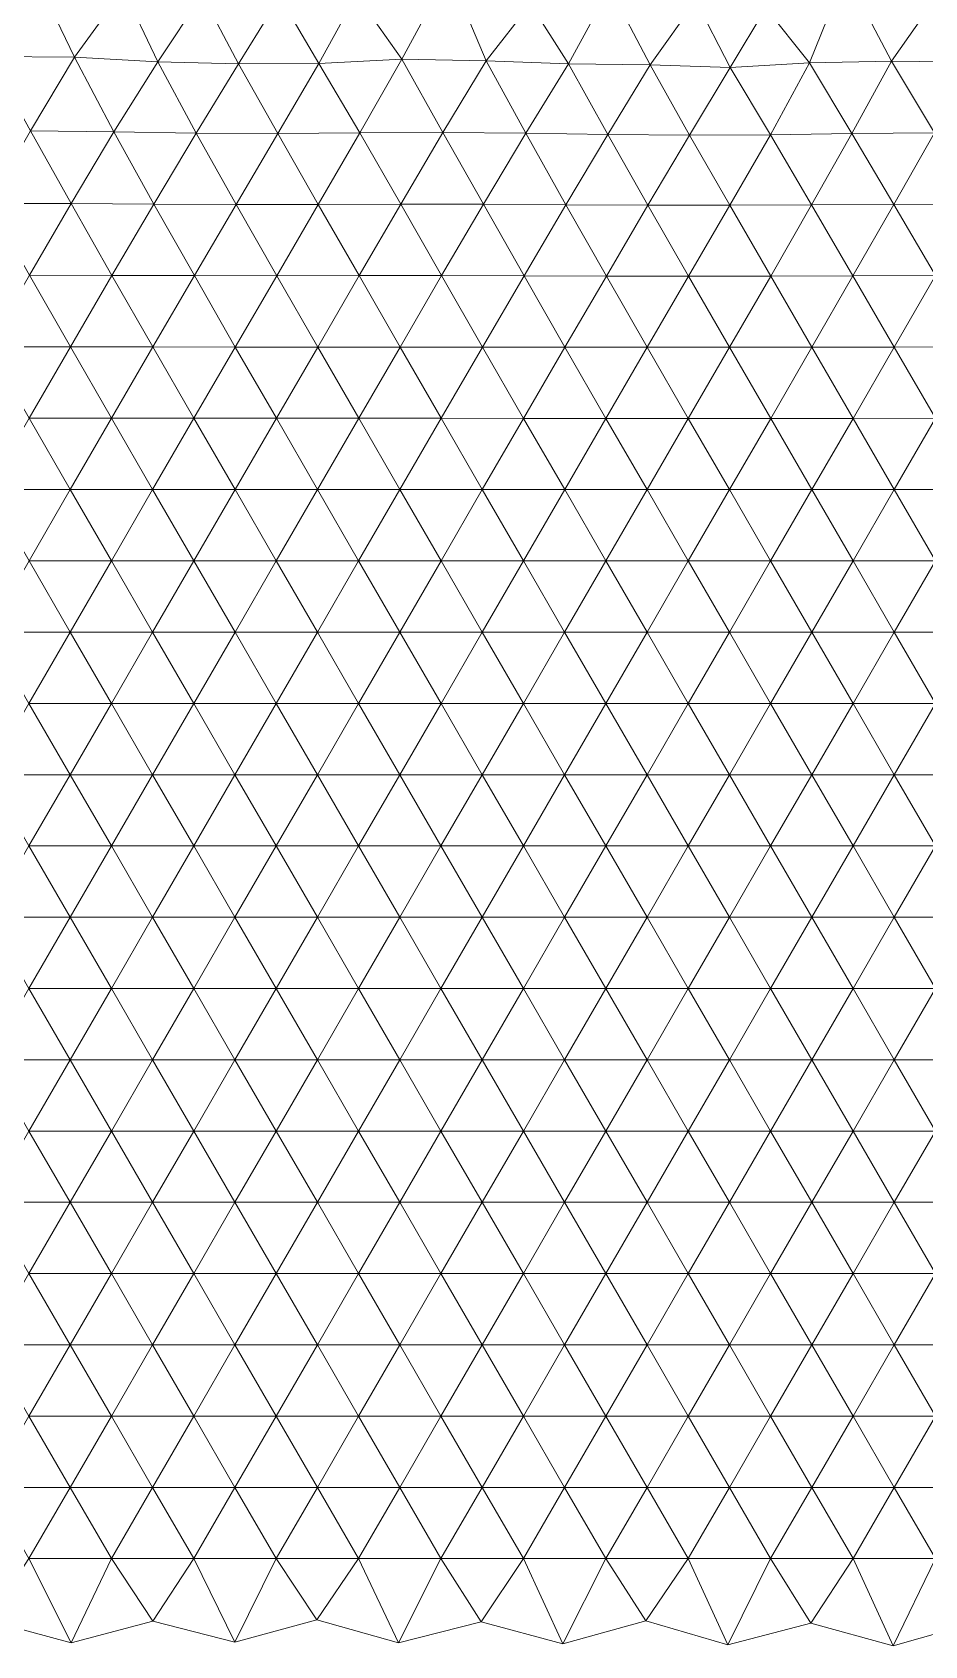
# Model space of a CAD drawing. Extents: x 1.2 to 53.9, y -43.5 to 3.2.
# Drawn here: x 42.433 to 44.602, y -43.471 to -39.549 of the extents above; entities that cross this region are included whole.
import ezdxf

# ---------------------------------------------------------------- set-up
doc = ezdxf.new("R2010")
doc.units = 0
doc.header["$MEASUREMENT"] = 0
doc.layers.add('layer', color=7, linetype='Continuous')

msp = doc.modelspace()

# ---------------------------------------------------------------- linework, layer by layer
at = {"layer": 'layer', "color": 47, "lineweight": 9}
for points in [[(42.2171, -39.4388), (42.3276, -39.6082), (42.4368, -39.4039)], [(42.3276, -39.6082), (42.5357, -39.6099), (42.4368, -39.4039)], [(42.4368, -39.4039), (42.5357, -39.6099), (42.6545, -39.4453)], [(43.2211, -39.4587), (43.3313, -39.615), (43.4448, -39.4034)], [(43.3313, -39.615), (43.5361, -39.6185), (43.4448, -39.4034)], [(43.4448, -39.4034), (43.5361, -39.6185), (43.6433, -39.481)], [(44.2157, -39.4905), (44.3215, -39.6236), (44.4088, -39.4065)], [(44.3215, -39.6236), (44.5211, -39.6196), (44.4088, -39.4065)], [(44.4088, -39.4065), (44.5211, -39.6196), (44.6206, -39.4778)], [(42.5357, -39.6099), (42.7379, -39.6209), (42.6545, -39.4453)], [(42.6545, -39.4453), (42.7379, -39.6209), (42.8455, -39.4581)], [(43.6433, -39.481), (43.7357, -39.6264), (43.8366, -39.4412)], [(43.7357, -39.6264), (43.9348, -39.6282), (43.8366, -39.4412)], [(43.8366, -39.4412), (43.9348, -39.6282), (44.0457, -39.473)], [(42.7379, -39.6209), (42.9336, -39.6261), (42.8455, -39.4581)], [(42.8455, -39.4581), (42.9336, -39.6261), (43.0341, -39.4632)], [(42.9336, -39.6261), (43.129, -39.6251), (43.0341, -39.4632)], [(43.0341, -39.4632), (43.129, -39.6251), (43.2211, -39.4587)], [(43.129, -39.6251), (43.3313, -39.615), (43.2211, -39.4587)], [(43.5361, -39.6185), (43.7357, -39.6264), (43.6433, -39.481)], [(43.9348, -39.6282), (44.1292, -39.6349), (44.0457, -39.473)], [(44.0457, -39.473), (44.1292, -39.6349), (44.2157, -39.4905)], [(44.5211, -39.6196), (44.7228, -39.6217), (44.6206, -39.4778)], [(44.1292, -39.6349), (44.3215, -39.6236), (44.2157, -39.4905)], [(42.3276, -39.6082), (42.4287, -39.7886), (42.5357, -39.6099)], [(42.4287, -39.7886), (42.6311, -39.7913), (42.5357, -39.6099)], [(42.5357, -39.6099), (42.6311, -39.7913), (42.7379, -39.6209)], [(42.6311, -39.7913), (42.8308, -39.7949), (42.7379, -39.6209)], [(42.7379, -39.6209), (42.8308, -39.7949), (42.9336, -39.6261)], [(42.8308, -39.7949), (43.0292, -39.7958), (42.9336, -39.6261)], [(42.9336, -39.6261), (43.0292, -39.7958), (43.129, -39.6251)], [(43.0292, -39.7958), (43.229, -39.7937), (43.129, -39.6251)], [(43.129, -39.6251), (43.229, -39.7937), (43.3313, -39.615)], [(43.229, -39.7937), (43.4307, -39.7926), (43.3313, -39.615)], [(43.3313, -39.615), (43.4307, -39.7926), (43.5361, -39.6185)], [(43.4307, -39.7926), (43.6319, -39.795), (43.5361, -39.6185)], [(43.5361, -39.6185), (43.6319, -39.795), (43.7357, -39.6264)], [(43.6319, -39.795), (43.8317, -39.7976), (43.7357, -39.6264)], [(43.7357, -39.6264), (43.8317, -39.7976), (43.9348, -39.6282)], [(43.8317, -39.7976), (44.0299, -39.7994), (43.9348, -39.6282)], [(43.9348, -39.6282), (44.0299, -39.7994), (44.1292, -39.6349)], [(44.0299, -39.7994), (44.2268, -39.7983), (44.1292, -39.6349)], [(44.1292, -39.6349), (44.2268, -39.7983), (44.3215, -39.6236)], [(44.2268, -39.7983), (44.4249, -39.7951), (44.3215, -39.6236)], [(44.3215, -39.6236), (44.4249, -39.7951), (44.5211, -39.6196)], [(44.4249, -39.7951), (44.6254, -39.7939), (44.5211, -39.6196)], [(44.5211, -39.6196), (44.6254, -39.7939), (44.7228, -39.6217)], [(42.3261, -39.9652), (42.5275, -39.9656), (42.4287, -39.7886)], [(42.4287, -39.7886), (42.5275, -39.9656), (42.6311, -39.7913)], [(42.5275, -39.9656), (42.7281, -39.9669), (42.6311, -39.7913)], [(42.6311, -39.7913), (42.7281, -39.9669), (42.8308, -39.7949)], [(42.7281, -39.9669), (42.9279, -39.9679), (42.8308, -39.7949)], [(42.8308, -39.7949), (42.9279, -39.9679), (43.0292, -39.7958)], [(42.9279, -39.9679), (43.1277, -39.9677), (43.0292, -39.7958)], [(43.0292, -39.7958), (43.1277, -39.9677), (43.229, -39.7937)], [(43.1277, -39.9677), (43.3283, -39.9672), (43.229, -39.7937)], [(43.229, -39.7937), (43.3283, -39.9672), (43.4307, -39.7926)], [(43.3283, -39.9672), (43.5291, -39.9675), (43.4307, -39.7926)], [(43.4307, -39.7926), (43.5291, -39.9675), (43.6319, -39.795)], [(43.5291, -39.9675), (43.7295, -39.9687), (43.6319, -39.795)], [(43.6319, -39.795), (43.7295, -39.9687), (43.8317, -39.7976)], [(43.7295, -39.9687), (43.929, -39.9697), (43.8317, -39.7976)], [(43.8317, -39.7976), (43.929, -39.9697), (44.0299, -39.7994)], [(43.929, -39.9697), (44.1279, -39.9698), (44.0299, -39.7994)], [(44.0299, -39.7994), (44.1279, -39.9698), (44.2268, -39.7983)], [(44.1279, -39.9698), (44.3269, -39.9689), (44.2268, -39.7983)], [(44.2268, -39.7983), (44.3269, -39.9689), (44.4249, -39.7951)], [(44.3269, -39.9689), (44.5267, -39.9678), (44.4249, -39.7951)], [(44.4249, -39.7951), (44.5267, -39.9678), (44.6254, -39.7939)], [(44.5267, -39.9678), (44.7276, -39.9669), (44.6254, -39.7939)], [(42.3261, -39.9652), (42.4258, -40.1399), (42.5275, -39.9656)], [(42.4258, -40.1399), (42.6264, -40.1403), (42.5275, -39.9656)], [(42.5275, -39.9656), (42.6264, -40.1403), (42.7281, -39.9669)], [(42.6264, -40.1403), (42.8267, -40.1408), (42.7281, -39.9669)], [(42.7281, -39.9669), (42.8267, -40.1408), (42.9279, -39.9679)], [(42.8267, -40.1408), (43.0268, -40.141), (42.9279, -39.9679)], [(42.9279, -39.9679), (43.0268, -40.141), (43.1277, -39.9677)], [(43.0268, -40.141), (43.2271, -40.1409), (43.1277, -39.9677)], [(43.1277, -39.9677), (43.2271, -40.1409), (43.3283, -39.9672)], [(43.2271, -40.1409), (43.4276, -40.1409), (43.3283, -39.9672)], [(43.3283, -39.9672), (43.4276, -40.1409), (43.5291, -39.9675)], [(43.4276, -40.1409), (43.628, -40.1413), (43.5291, -39.9675)], [(43.5291, -39.9675), (43.628, -40.1413), (43.7295, -39.9687)], [(43.628, -40.1413), (43.828, -40.1418), (43.7295, -39.9687)], [(43.7295, -39.9687), (43.828, -40.1418), (43.929, -39.9697)], [(43.828, -40.1418), (44.0278, -40.142), (43.929, -39.9697)], [(43.929, -39.9697), (44.0278, -40.142), (44.1279, -39.9698)], [(44.0278, -40.142), (44.2274, -40.1418), (44.1279, -39.9698)], [(44.1279, -39.9698), (44.2274, -40.1418), (44.3269, -39.9689)], [(44.2274, -40.1418), (44.4273, -40.1413), (44.3269, -39.9689)], [(44.3269, -39.9689), (44.4273, -40.1413), (44.5267, -39.9678)], [(44.4273, -40.1413), (44.6277, -40.1408), (44.5267, -39.9678)], [(44.5267, -39.9678), (44.6277, -40.1408), (44.7276, -39.9669)], [(42.325, -40.3138), (42.5255, -40.3139), (42.4258, -40.1399)], [(42.4258, -40.1399), (42.5255, -40.3139), (42.6264, -40.1403)], [(42.5255, -40.3139), (42.7258, -40.3141), (42.6264, -40.1403)], [(42.6264, -40.1403), (42.7258, -40.3141), (42.8267, -40.1408)], [(42.7258, -40.3141), (42.9261, -40.3143), (42.8267, -40.1408)], [(42.8267, -40.1408), (42.9261, -40.3143), (43.0268, -40.141)], [(42.9261, -40.3143), (43.1264, -40.3143), (43.0268, -40.141)], [(43.0268, -40.141), (43.1264, -40.3143), (43.2271, -40.1409)], [(43.1264, -40.3143), (43.3267, -40.3143), (43.2271, -40.1409)], [(43.2271, -40.1409), (43.3267, -40.3143), (43.4276, -40.1409)], [(43.3267, -40.3143), (43.5271, -40.3144), (43.4276, -40.1409)], [(43.4276, -40.1409), (43.5271, -40.3144), (43.628, -40.1413)], [(43.5271, -40.3144), (43.7273, -40.3146), (43.628, -40.1413)], [(43.628, -40.1413), (43.7273, -40.3146), (43.828, -40.1418)], [(43.7273, -40.3146), (43.9274, -40.3148), (43.828, -40.1418)], [(43.828, -40.1418), (43.9274, -40.3148), (44.0278, -40.142)], [(43.9274, -40.3148), (44.1274, -40.3148), (44.0278, -40.142)], [(44.0278, -40.142), (44.1274, -40.3148), (44.2274, -40.1418)], [(44.1274, -40.3148), (44.3275, -40.3146), (44.2274, -40.1418)], [(44.2274, -40.1418), (44.3275, -40.3146), (44.4273, -40.1413)], [(44.3275, -40.3146), (44.5277, -40.3144), (44.4273, -40.1413)], [(44.4273, -40.1413), (44.5277, -40.3144), (44.6277, -40.1408)], [(44.5277, -40.3144), (44.7282, -40.3141), (44.6277, -40.1408)], [(42.325, -40.3138), (42.425, -40.4874), (42.5255, -40.3139)], [(42.425, -40.4874), (42.6253, -40.4875), (42.5255, -40.3139)], [(42.5255, -40.3139), (42.6253, -40.4875), (42.7258, -40.3141)], [(42.6253, -40.4875), (42.8256, -40.4876), (42.7258, -40.3141)], [(42.7258, -40.3141), (42.8256, -40.4876), (42.9261, -40.3143)], [(42.8256, -40.4876), (43.0259, -40.4876), (42.9261, -40.3143)], [(42.9261, -40.3143), (43.0259, -40.4876), (43.1264, -40.3143)], [(43.0259, -40.4876), (43.2262, -40.4876), (43.1264, -40.3143)], [(43.1264, -40.3143), (43.2262, -40.4876), (43.3267, -40.3143)], [(43.2262, -40.4876), (43.4265, -40.4876), (43.3267, -40.3143)], [(43.3267, -40.3143), (43.4265, -40.4876), (43.5271, -40.3144)], [(43.4265, -40.4876), (43.6268, -40.4877), (43.5271, -40.3144)], [(43.5271, -40.3144), (43.6268, -40.4877), (43.7273, -40.3146)], [(43.6268, -40.4877), (43.827, -40.4878), (43.7273, -40.3146)], [(43.7273, -40.3146), (43.827, -40.4878), (43.9274, -40.3148)], [(43.827, -40.4878), (44.0272, -40.4878), (43.9274, -40.3148)], [(43.9274, -40.3148), (44.0272, -40.4878), (44.1274, -40.3148)], [(44.0272, -40.4878), (44.2274, -40.4878), (44.1274, -40.3148)], [(44.1274, -40.3148), (44.2274, -40.4878), (44.3275, -40.3146)], [(44.2274, -40.4878), (44.4276, -40.4877), (44.3275, -40.3146)], [(44.3275, -40.3146), (44.4276, -40.4877), (44.5277, -40.3144)], [(44.4276, -40.4877), (44.6279, -40.4876), (44.5277, -40.3144)], [(44.5277, -40.3144), (44.6279, -40.4876), (44.7282, -40.3141)], [(42.3247, -40.6608), (42.525, -40.6608), (42.425, -40.4874)], [(42.425, -40.4874), (42.525, -40.6608), (42.6253, -40.4875)], [(42.525, -40.6608), (42.7253, -40.6608), (42.6253, -40.4875)], [(42.6253, -40.4875), (42.7253, -40.6608), (42.8256, -40.4876)], [(42.7253, -40.6608), (42.9256, -40.6608), (42.8256, -40.4876)], [(42.8256, -40.4876), (42.9256, -40.6608), (43.0259, -40.4876)], [(42.9256, -40.6608), (43.1259, -40.6609), (43.0259, -40.4876)], [(43.0259, -40.4876), (43.1259, -40.6609), (43.2262, -40.4876)], [(43.1259, -40.6609), (43.3262, -40.6609), (43.2262, -40.4876)], [(43.2262, -40.4876), (43.3262, -40.6609), (43.4265, -40.4876)], [(43.3262, -40.6609), (43.5265, -40.6609), (43.4265, -40.4876)], [(43.4265, -40.4876), (43.5265, -40.6609), (43.6268, -40.4877)], [(43.5265, -40.6609), (43.7267, -40.6609), (43.6268, -40.4877)], [(43.6268, -40.4877), (43.7267, -40.6609), (43.827, -40.4878)], [(43.7267, -40.6609), (43.927, -40.661), (43.827, -40.4878)], [(43.827, -40.4878), (43.927, -40.661), (44.0272, -40.4878)], [(43.927, -40.661), (44.1272, -40.661), (44.0272, -40.4878)], [(44.0272, -40.4878), (44.1272, -40.661), (44.2274, -40.4878)], [(44.1272, -40.661), (44.3275, -40.6609), (44.2274, -40.4878)], [(44.2274, -40.4878), (44.3275, -40.6609), (44.4276, -40.4877)], [(44.3275, -40.6609), (44.5278, -40.6609), (44.4276, -40.4877)], [(44.4276, -40.4877), (44.5278, -40.6609), (44.6279, -40.4876)], [(44.5278, -40.6609), (44.7281, -40.6608), (44.6279, -40.4876)], [(42.3247, -40.6608), (42.4248, -40.8341), (42.525, -40.6608)], [(42.4248, -40.8341), (42.6251, -40.8341), (42.525, -40.6608)], [(42.525, -40.6608), (42.6251, -40.8341), (42.7253, -40.6608)], [(42.6251, -40.8341), (42.8254, -40.8341), (42.7253, -40.6608)], [(42.7253, -40.6608), (42.8254, -40.8341), (42.9256, -40.6608)], [(42.8254, -40.8341), (43.0257, -40.8341), (42.9256, -40.6608)], [(42.9256, -40.6608), (43.0257, -40.8341), (43.1259, -40.6609)], [(43.0257, -40.8341), (43.2259, -40.8341), (43.1259, -40.6609)], [(43.1259, -40.6609), (43.2259, -40.8341), (43.3262, -40.6609)], [(43.2259, -40.8341), (43.4262, -40.8341), (43.3262, -40.6609)], [(43.3262, -40.6609), (43.4262, -40.8341), (43.5265, -40.6609)], [(43.4262, -40.8341), (43.6265, -40.8341), (43.5265, -40.6609)], [(43.5265, -40.6609), (43.6265, -40.8341), (43.7267, -40.6609)], [(43.6265, -40.8341), (43.8268, -40.8341), (43.7267, -40.6609)], [(43.7267, -40.6609), (43.8268, -40.8341), (43.927, -40.661)], [(43.8268, -40.8341), (44.027, -40.8341), (43.927, -40.661)], [(43.927, -40.661), (44.027, -40.8341), (44.1272, -40.661)], [(44.027, -40.8341), (44.2273, -40.8341), (44.1272, -40.661)], [(44.1272, -40.661), (44.2273, -40.8341), (44.3275, -40.6609)], [(44.2273, -40.8341), (44.4276, -40.8341), (44.3275, -40.6609)], [(44.3275, -40.6609), (44.4276, -40.8341), (44.5278, -40.6609)], [(44.4276, -40.8341), (44.6279, -40.8341), (44.5278, -40.6609)], [(44.5278, -40.6609), (44.6279, -40.8341), (44.7281, -40.6608)], [(42.3246, -41.0073), (42.5249, -41.0073), (42.4248, -40.8341)], [(42.4248, -40.8341), (42.5249, -41.0073), (42.6251, -40.8341)], [(42.5249, -41.0073), (42.7252, -41.0073), (42.6251, -40.8341)], [(42.6251, -40.8341), (42.7252, -41.0073), (42.8254, -40.8341)], [(42.7252, -41.0073), (42.9255, -41.0073), (42.8254, -40.8341)], [(42.8254, -40.8341), (42.9255, -41.0073), (43.0257, -40.8341)], [(42.9255, -41.0073), (43.1258, -41.0073), (43.0257, -40.8341)], [(43.0257, -40.8341), (43.1258, -41.0073), (43.2259, -40.8341)], [(43.1258, -41.0073), (43.326, -41.0073), (43.2259, -40.8341)], [(43.2259, -40.8341), (43.326, -41.0073), (43.4262, -40.8341)], [(43.326, -41.0073), (43.5263, -41.0073), (43.4262, -40.8341)], [(43.4262, -40.8341), (43.5263, -41.0073), (43.6265, -40.8341)], [(43.5263, -41.0073), (43.7266, -41.0073), (43.6265, -40.8341)], [(43.6265, -40.8341), (43.7266, -41.0073), (43.8268, -40.8341)], [(43.7266, -41.0073), (43.9269, -41.0073), (43.8268, -40.8341)], [(43.8268, -40.8341), (43.9269, -41.0073), (44.027, -40.8341)], [(43.9269, -41.0073), (44.1272, -41.0073), (44.027, -40.8341)], [(44.027, -40.8341), (44.1272, -41.0073), (44.2273, -40.8341)], [(44.1272, -41.0073), (44.3274, -41.0073), (44.2273, -40.8341)], [(44.2273, -40.8341), (44.3274, -41.0073), (44.4276, -40.8341)], [(44.3274, -41.0073), (44.5277, -41.0073), (44.4276, -40.8341)], [(44.4276, -40.8341), (44.5277, -41.0073), (44.6279, -40.8341)], [(44.5277, -41.0073), (44.728, -41.0073), (44.6279, -40.8341)], [(42.3246, -41.0073), (42.4247, -41.1805), (42.5249, -41.0073)], [(42.4247, -41.1805), (42.625, -41.1805), (42.5249, -41.0073)], [(42.5249, -41.0073), (42.625, -41.1805), (42.7252, -41.0073)], [(42.625, -41.1805), (42.8253, -41.1805), (42.7252, -41.0073)], [(42.7252, -41.0073), (42.8253, -41.1805), (42.9255, -41.0073)], [(42.8253, -41.1805), (43.0256, -41.1805), (42.9255, -41.0073)], [(42.9255, -41.0073), (43.0256, -41.1805), (43.1258, -41.0073)], [(43.0256, -41.1805), (43.2259, -41.1805), (43.1258, -41.0073)], [(43.1258, -41.0073), (43.2259, -41.1805), (43.326, -41.0073)], [(43.2259, -41.1805), (43.4262, -41.1805), (43.326, -41.0073)], [(43.326, -41.0073), (43.4262, -41.1805), (43.5263, -41.0073)], [(43.4262, -41.1805), (43.6264, -41.1805), (43.5263, -41.0073)], [(43.5263, -41.0073), (43.6264, -41.1805), (43.7266, -41.0073)], [(43.6264, -41.1805), (43.8267, -41.1805), (43.7266, -41.0073)], [(43.7266, -41.0073), (43.8267, -41.1805), (43.9269, -41.0073)], [(43.8267, -41.1805), (44.027, -41.1805), (43.9269, -41.0073)], [(43.9269, -41.0073), (44.027, -41.1805), (44.1272, -41.0073)], [(44.027, -41.1805), (44.2273, -41.1805), (44.1272, -41.0073)], [(44.1272, -41.0073), (44.2273, -41.1805), (44.3274, -41.0073)], [(44.2273, -41.1805), (44.4276, -41.1805), (44.3274, -41.0073)], [(44.3274, -41.0073), (44.4276, -41.1805), (44.5277, -41.0073)], [(44.4276, -41.1805), (44.6279, -41.1805), (44.5277, -41.0073)], [(44.5277, -41.0073), (44.6279, -41.1805), (44.728, -41.0073)], [(42.3246, -41.3537), (42.5249, -41.3537), (42.4247, -41.1805)], [(42.4247, -41.1805), (42.5249, -41.3537), (42.625, -41.1805)], [(42.5249, -41.3537), (42.7252, -41.3537), (42.625, -41.1805)], [(42.625, -41.1805), (42.7252, -41.3537), (42.8253, -41.1805)], [(42.7252, -41.3537), (42.9254, -41.3537), (42.8253, -41.1805)], [(42.8253, -41.1805), (42.9254, -41.3537), (43.0256, -41.1805)], [(42.9254, -41.3537), (43.1257, -41.3537), (43.0256, -41.1805)], [(43.0256, -41.1805), (43.1257, -41.3537), (43.2259, -41.1805)], [(43.1257, -41.3537), (43.326, -41.3537), (43.2259, -41.1805)], [(43.2259, -41.1805), (43.326, -41.3537), (43.4262, -41.1805)], [(43.326, -41.3537), (43.5263, -41.3537), (43.4262, -41.1805)], [(43.4262, -41.1805), (43.5263, -41.3537), (43.6264, -41.1805)], [(43.5263, -41.3537), (43.7266, -41.3537), (43.6264, -41.1805)], [(43.6264, -41.1805), (43.7266, -41.3537), (43.8267, -41.1805)], [(43.7266, -41.3537), (43.9269, -41.3537), (43.8267, -41.1805)], [(43.8267, -41.1805), (43.9269, -41.3537), (44.027, -41.1805)], [(43.9269, -41.3537), (44.1271, -41.3537), (44.027, -41.1805)], [(44.027, -41.1805), (44.1271, -41.3537), (44.2273, -41.1805)], [(44.1271, -41.3537), (44.3274, -41.3537), (44.2273, -41.1805)], [(44.2273, -41.1805), (44.3274, -41.3537), (44.4276, -41.1805)], [(44.3274, -41.3537), (44.5277, -41.3537), (44.4276, -41.1805)], [(44.4276, -41.1805), (44.5277, -41.3537), (44.6279, -41.1805)], [(44.5277, -41.3537), (44.728, -41.3537), (44.6279, -41.1805)], [(42.3246, -41.3537), (42.4247, -41.5269), (42.5249, -41.3537)], [(42.4247, -41.5269), (42.625, -41.5269), (42.5249, -41.3537)], [(42.5249, -41.3537), (42.625, -41.5269), (42.7252, -41.3537)], [(42.625, -41.5269), (42.8253, -41.5269), (42.7252, -41.3537)], [(42.7252, -41.3537), (42.8253, -41.5269), (42.9254, -41.3537)], [(42.8253, -41.5269), (43.0256, -41.5269), (42.9254, -41.3537)], [(42.9254, -41.3537), (43.0256, -41.5269), (43.1257, -41.3537)], [(43.0256, -41.5269), (43.2259, -41.5269), (43.1257, -41.3537)], [(43.1257, -41.3537), (43.2259, -41.5269), (43.326, -41.3537)], [(43.2259, -41.5269), (43.4261, -41.5269), (43.326, -41.3537)], [(43.326, -41.3537), (43.4261, -41.5269), (43.5263, -41.3537)], [(43.4261, -41.5269), (43.6264, -41.5269), (43.5263, -41.3537)], [(43.5263, -41.3537), (43.6264, -41.5269), (43.7266, -41.3537)], [(43.6264, -41.5269), (43.8267, -41.5269), (43.7266, -41.3537)], [(43.7266, -41.3537), (43.8267, -41.5269), (43.9269, -41.3537)], [(43.8267, -41.5269), (44.027, -41.5269), (43.9269, -41.3537)], [(43.9269, -41.3537), (44.027, -41.5269), (44.1271, -41.3537)], [(44.027, -41.5269), (44.2273, -41.5269), (44.1271, -41.3537)], [(44.1271, -41.3537), (44.2273, -41.5269), (44.3274, -41.3537)], [(44.2273, -41.5269), (44.4276, -41.5269), (44.3274, -41.3537)], [(44.3274, -41.3537), (44.4276, -41.5269), (44.5277, -41.3537)], [(44.4276, -41.5269), (44.6279, -41.5269), (44.5277, -41.3537)], [(44.5277, -41.3537), (44.6279, -41.5269), (44.728, -41.3537)], [(42.3246, -41.7002), (42.5249, -41.7002), (42.4247, -41.5269)], [(42.4247, -41.5269), (42.5249, -41.7002), (42.625, -41.5269)], [(42.5249, -41.7002), (42.7252, -41.7002), (42.625, -41.5269)], [(42.625, -41.5269), (42.7252, -41.7002), (42.8253, -41.5269)], [(42.7252, -41.7002), (42.9254, -41.7002), (42.8253, -41.5269)], [(42.8253, -41.5269), (42.9254, -41.7002), (43.0256, -41.5269)], [(42.9254, -41.7002), (43.1257, -41.7002), (43.0256, -41.5269)], [(43.0256, -41.5269), (43.1257, -41.7002), (43.2259, -41.5269)], [(43.1257, -41.7002), (43.326, -41.7002), (43.2259, -41.5269)], [(43.2259, -41.5269), (43.326, -41.7002), (43.4261, -41.5269)], [(43.326, -41.7002), (43.5263, -41.7002), (43.4261, -41.5269)], [(43.4261, -41.5269), (43.5263, -41.7002), (43.6264, -41.5269)], [(43.5263, -41.7002), (43.7266, -41.7002), (43.6264, -41.5269)], [(43.6264, -41.5269), (43.7266, -41.7002), (43.8267, -41.5269)], [(43.7266, -41.7002), (43.9269, -41.7002), (43.8267, -41.5269)], [(43.8267, -41.5269), (43.9269, -41.7002), (44.027, -41.5269)], [(43.9269, -41.7002), (44.1271, -41.7002), (44.027, -41.5269)], [(44.027, -41.5269), (44.1271, -41.7002), (44.2273, -41.5269)], [(44.1271, -41.7002), (44.3274, -41.7002), (44.2273, -41.5269)], [(44.2273, -41.5269), (44.3274, -41.7002), (44.4276, -41.5269)], [(44.3274, -41.7002), (44.5277, -41.7002), (44.4276, -41.5269)], [(44.4276, -41.5269), (44.5277, -41.7002), (44.6279, -41.5269)], [(44.5277, -41.7002), (44.728, -41.7002), (44.6279, -41.5269)], [(42.3246, -41.7002), (42.4247, -41.8734), (42.5249, -41.7002)], [(42.4247, -41.8734), (42.625, -41.8734), (42.5249, -41.7002)], [(42.5249, -41.7002), (42.625, -41.8734), (42.7252, -41.7002)], [(42.625, -41.8734), (42.8253, -41.8734), (42.7252, -41.7002)], [(42.7252, -41.7002), (42.8253, -41.8734), (42.9254, -41.7002)], [(42.8253, -41.8734), (43.0256, -41.8734), (42.9254, -41.7002)], [(42.9254, -41.7002), (43.0256, -41.8734), (43.1257, -41.7002)], [(43.0256, -41.8734), (43.2259, -41.8734), (43.1257, -41.7002)], [(43.1257, -41.7002), (43.2259, -41.8734), (43.326, -41.7002)], [(43.2259, -41.8734), (43.4261, -41.8734), (43.326, -41.7002)], [(43.326, -41.7002), (43.4261, -41.8734), (43.5263, -41.7002)], [(43.4261, -41.8734), (43.6264, -41.8734), (43.5263, -41.7002)], [(43.5263, -41.7002), (43.6264, -41.8734), (43.7266, -41.7002)], [(43.6264, -41.8734), (43.8267, -41.8734), (43.7266, -41.7002)], [(43.7266, -41.7002), (43.8267, -41.8734), (43.9269, -41.7002)], [(43.8267, -41.8734), (44.027, -41.8734), (43.9269, -41.7002)], [(43.9269, -41.7002), (44.027, -41.8734), (44.1271, -41.7002)], [(44.027, -41.8734), (44.2273, -41.8734), (44.1271, -41.7002)], [(44.1271, -41.7002), (44.2273, -41.8734), (44.3274, -41.7002)], [(44.2273, -41.8734), (44.4276, -41.8734), (44.3274, -41.7002)], [(44.3274, -41.7002), (44.4276, -41.8734), (44.5277, -41.7002)], [(44.4276, -41.8734), (44.6279, -41.8734), (44.5277, -41.7002)], [(44.5277, -41.7002), (44.6279, -41.8734), (44.728, -41.7002)], [(42.3246, -42.0466), (42.5249, -42.0466), (42.4247, -41.8734)], [(42.4247, -41.8734), (42.5249, -42.0466), (42.625, -41.8734)], [(42.5249, -42.0466), (42.7252, -42.0466), (42.625, -41.8734)], [(42.625, -41.8734), (42.7252, -42.0466), (42.8253, -41.8734)], [(42.7252, -42.0466), (42.9254, -42.0466), (42.8253, -41.8734)], [(42.8253, -41.8734), (42.9254, -42.0466), (43.0256, -41.8734)], [(42.9254, -42.0466), (43.1257, -42.0466), (43.0256, -41.8734)], [(43.0256, -41.8734), (43.1257, -42.0466), (43.2259, -41.8734)], [(43.1257, -42.0466), (43.326, -42.0466), (43.2259, -41.8734)], [(43.2259, -41.8734), (43.326, -42.0466), (43.4261, -41.8734)], [(43.326, -42.0466), (43.5263, -42.0466), (43.4261, -41.8734)], [(43.4261, -41.8734), (43.5263, -42.0466), (43.6264, -41.8734)], [(43.5263, -42.0466), (43.7266, -42.0466), (43.6264, -41.8734)], [(43.6264, -41.8734), (43.7266, -42.0466), (43.8267, -41.8734)], [(43.7266, -42.0466), (43.9269, -42.0466), (43.8267, -41.8734)], [(43.8267, -41.8734), (43.9269, -42.0466), (44.027, -41.8734)], [(43.9269, -42.0466), (44.1271, -42.0466), (44.027, -41.8734)], [(44.027, -41.8734), (44.1271, -42.0466), (44.2273, -41.8734)], [(44.1271, -42.0466), (44.3274, -42.0466), (44.2273, -41.8734)], [(44.2273, -41.8734), (44.3274, -42.0466), (44.4276, -41.8734)], [(44.3274, -42.0466), (44.5277, -42.0466), (44.4276, -41.8734)], [(44.4276, -41.8734), (44.5277, -42.0466), (44.6279, -41.8734)], [(44.5277, -42.0466), (44.728, -42.0466), (44.6279, -41.8734)], [(42.3246, -42.0466), (42.4247, -42.2198), (42.5249, -42.0466)], [(42.4247, -42.2198), (42.625, -42.2198), (42.5249, -42.0466)], [(42.5249, -42.0466), (42.625, -42.2198), (42.7252, -42.0466)], [(42.625, -42.2198), (42.8253, -42.2198), (42.7252, -42.0466)], [(42.7252, -42.0466), (42.8253, -42.2198), (42.9254, -42.0466)], [(42.8253, -42.2198), (43.0256, -42.2198), (42.9254, -42.0466)], [(42.9254, -42.0466), (43.0256, -42.2198), (43.1257, -42.0466)], [(43.0256, -42.2198), (43.2259, -42.2198), (43.1257, -42.0466)], [(43.1257, -42.0466), (43.2259, -42.2198), (43.326, -42.0466)], [(43.2259, -42.2198), (43.4261, -42.2198), (43.326, -42.0466)], [(43.326, -42.0466), (43.4261, -42.2198), (43.5263, -42.0466)], [(43.4261, -42.2198), (43.6264, -42.2198), (43.5263, -42.0466)], [(43.5263, -42.0466), (43.6264, -42.2198), (43.7266, -42.0466)], [(43.6264, -42.2198), (43.8267, -42.2198), (43.7266, -42.0466)], [(43.7266, -42.0466), (43.8267, -42.2198), (43.9269, -42.0466)], [(43.8267, -42.2198), (44.027, -42.2198), (43.9269, -42.0466)], [(43.9269, -42.0466), (44.027, -42.2198), (44.1271, -42.0466)], [(44.027, -42.2198), (44.2273, -42.2198), (44.1271, -42.0466)], [(44.1271, -42.0466), (44.2273, -42.2198), (44.3274, -42.0466)], [(44.2273, -42.2198), (44.4276, -42.2198), (44.3274, -42.0466)], [(44.3274, -42.0466), (44.4276, -42.2198), (44.5277, -42.0466)], [(44.4276, -42.2198), (44.6279, -42.2198), (44.5277, -42.0466)], [(44.5277, -42.0466), (44.6279, -42.2198), (44.728, -42.0466)], [(42.3246, -42.393), (42.5249, -42.393), (42.4247, -42.2198)], [(42.4247, -42.2198), (42.5249, -42.393), (42.625, -42.2198)], [(42.5249, -42.393), (42.7252, -42.393), (42.625, -42.2198)], [(42.625, -42.2198), (42.7252, -42.393), (42.8253, -42.2198)], [(42.7252, -42.393), (42.9254, -42.393), (42.8253, -42.2198)], [(42.8253, -42.2198), (42.9254, -42.393), (43.0256, -42.2198)], [(42.9254, -42.393), (43.1257, -42.393), (43.0256, -42.2198)], [(43.0256, -42.2198), (43.1257, -42.393), (43.2259, -42.2198)], [(43.1257, -42.393), (43.326, -42.393), (43.2259, -42.2198)], [(43.2259, -42.2198), (43.326, -42.393), (43.4261, -42.2198)], [(43.326, -42.393), (43.5263, -42.393), (43.4261, -42.2198)], [(43.4261, -42.2198), (43.5263, -42.393), (43.6264, -42.2198)], [(43.5263, -42.393), (43.7266, -42.393), (43.6264, -42.2198)], [(43.6264, -42.2198), (43.7266, -42.393), (43.8267, -42.2198)], [(43.7266, -42.393), (43.9269, -42.393), (43.8267, -42.2198)], [(43.8267, -42.2198), (43.9269, -42.393), (44.027, -42.2198)], [(43.9269, -42.393), (44.1271, -42.393), (44.027, -42.2198)], [(44.027, -42.2198), (44.1271, -42.393), (44.2273, -42.2198)], [(44.1271, -42.393), (44.3274, -42.393), (44.2273, -42.2198)], [(44.2273, -42.2198), (44.3274, -42.393), (44.4276, -42.2198)], [(44.3274, -42.393), (44.5277, -42.393), (44.4276, -42.2198)], [(44.4276, -42.2198), (44.5277, -42.393), (44.6279, -42.2198)], [(44.5277, -42.393), (44.728, -42.393), (44.6279, -42.2198)], [(42.3246, -42.393), (42.4247, -42.5662), (42.5249, -42.393)], [(42.4247, -42.5662), (42.625, -42.5662), (42.5249, -42.393)], [(42.5249, -42.393), (42.625, -42.5662), (42.7252, -42.393)], [(42.625, -42.5662), (42.8253, -42.5662), (42.7252, -42.393)], [(42.7252, -42.393), (42.8253, -42.5662), (42.9254, -42.393)], [(42.8253, -42.5662), (43.0256, -42.5662), (42.9254, -42.393)], [(42.9254, -42.393), (43.0256, -42.5662), (43.1257, -42.393)], [(43.0256, -42.5662), (43.2259, -42.5662), (43.1257, -42.393)], [(43.1257, -42.393), (43.2259, -42.5662), (43.326, -42.393)], [(43.2259, -42.5662), (43.4261, -42.5662), (43.326, -42.393)], [(43.326, -42.393), (43.4261, -42.5662), (43.5263, -42.393)], [(43.4261, -42.5662), (43.6264, -42.5662), (43.5263, -42.393)], [(43.5263, -42.393), (43.6264, -42.5662), (43.7266, -42.393)], [(43.6264, -42.5662), (43.8267, -42.5662), (43.7266, -42.393)], [(43.7266, -42.393), (43.8267, -42.5662), (43.9269, -42.393)], [(43.8267, -42.5662), (44.027, -42.5662), (43.9269, -42.393)], [(43.9269, -42.393), (44.027, -42.5662), (44.1271, -42.393)], [(44.027, -42.5662), (44.2273, -42.5662), (44.1271, -42.393)], [(44.1271, -42.393), (44.2273, -42.5662), (44.3274, -42.393)], [(44.2273, -42.5662), (44.4276, -42.5662), (44.3274, -42.393)], [(44.3274, -42.393), (44.4276, -42.5662), (44.5277, -42.393)], [(44.4276, -42.5662), (44.6279, -42.5662), (44.5277, -42.393)], [(44.5277, -42.393), (44.6279, -42.5662), (44.728, -42.393)], [(42.3246, -42.7394), (42.5249, -42.7394), (42.4247, -42.5662)], [(42.4247, -42.5662), (42.5249, -42.7394), (42.625, -42.5662)], [(42.5249, -42.7394), (42.7252, -42.7394), (42.625, -42.5662)], [(42.625, -42.5662), (42.7252, -42.7394), (42.8253, -42.5662)], [(42.7252, -42.7394), (42.9254, -42.7394), (42.8253, -42.5662)], [(42.8253, -42.5662), (42.9254, -42.7394), (43.0256, -42.5662)], [(42.9254, -42.7394), (43.1257, -42.7394), (43.0256, -42.5662)], [(43.0256, -42.5662), (43.1257, -42.7394), (43.2259, -42.5662)], [(43.1257, -42.7394), (43.326, -42.7394), (43.2259, -42.5662)], [(43.2259, -42.5662), (43.326, -42.7394), (43.4261, -42.5662)], [(43.326, -42.7394), (43.5263, -42.7394), (43.4261, -42.5662)], [(43.4261, -42.5662), (43.5263, -42.7394), (43.6264, -42.5662)], [(43.5263, -42.7394), (43.7266, -42.7394), (43.6264, -42.5662)], [(43.6264, -42.5662), (43.7266, -42.7394), (43.8267, -42.5662)], [(43.7266, -42.7394), (43.9269, -42.7394), (43.8267, -42.5662)], [(43.8267, -42.5662), (43.9269, -42.7394), (44.027, -42.5662)], [(43.9269, -42.7394), (44.1271, -42.7394), (44.027, -42.5662)], [(44.027, -42.5662), (44.1271, -42.7394), (44.2273, -42.5662)], [(44.1271, -42.7394), (44.3274, -42.7394), (44.2273, -42.5662)], [(44.2273, -42.5662), (44.3274, -42.7394), (44.4276, -42.5662)], [(44.3274, -42.7394), (44.5277, -42.7394), (44.4276, -42.5662)], [(44.4276, -42.5662), (44.5277, -42.7394), (44.6279, -42.5662)], [(44.5277, -42.7394), (44.728, -42.7394), (44.6279, -42.5662)], [(42.3246, -42.7394), (42.4247, -42.9126), (42.5249, -42.7394)], [(42.4247, -42.9126), (42.625, -42.9126), (42.5249, -42.7394)], [(42.5249, -42.7394), (42.625, -42.9126), (42.7252, -42.7394)], [(42.625, -42.9126), (42.8253, -42.9126), (42.7252, -42.7394)], [(42.7252, -42.7394), (42.8253, -42.9126), (42.9254, -42.7394)], [(42.8253, -42.9126), (43.0256, -42.9126), (42.9254, -42.7394)], [(42.9254, -42.7394), (43.0256, -42.9126), (43.1257, -42.7394)], [(43.0256, -42.9126), (43.2259, -42.9126), (43.1257, -42.7394)], [(43.1257, -42.7394), (43.2259, -42.9126), (43.326, -42.7394)], [(43.2259, -42.9126), (43.4261, -42.9126), (43.326, -42.7394)], [(43.326, -42.7394), (43.4261, -42.9126), (43.5263, -42.7394)], [(43.4261, -42.9126), (43.6264, -42.9126), (43.5263, -42.7394)], [(43.5263, -42.7394), (43.6264, -42.9126), (43.7266, -42.7394)], [(43.6264, -42.9126), (43.8267, -42.9126), (43.7266, -42.7394)], [(43.7266, -42.7394), (43.8267, -42.9126), (43.9269, -42.7394)], [(43.8267, -42.9126), (44.027, -42.9126), (43.9269, -42.7394)], [(43.9269, -42.7394), (44.027, -42.9126), (44.1271, -42.7394)], [(44.027, -42.9126), (44.2273, -42.9126), (44.1271, -42.7394)], [(44.1271, -42.7394), (44.2273, -42.9126), (44.3274, -42.7394)], [(44.2273, -42.9126), (44.4276, -42.9126), (44.3274, -42.7394)], [(44.3274, -42.7394), (44.4276, -42.9126), (44.5277, -42.7394)], [(44.4276, -42.9126), (44.6279, -42.9126), (44.5277, -42.7394)], [(44.5277, -42.7394), (44.6279, -42.9126), (44.728, -42.7394)], [(42.3246, -43.0858), (42.5249, -43.0858), (42.4247, -42.9126)], [(42.4247, -42.9126), (42.5249, -43.0858), (42.625, -42.9126)], [(42.5249, -43.0858), (42.7252, -43.0858), (42.625, -42.9126)], [(42.625, -42.9126), (42.7252, -43.0858), (42.8253, -42.9126)], [(42.7252, -43.0858), (42.9254, -43.0858), (42.8253, -42.9126)], [(42.8253, -42.9126), (42.9254, -43.0858), (43.0256, -42.9126)], [(42.9254, -43.0858), (43.1257, -43.0858), (43.0256, -42.9126)], [(43.0256, -42.9126), (43.1257, -43.0858), (43.2259, -42.9126)], [(43.1257, -43.0858), (43.326, -43.0858), (43.2259, -42.9126)], [(43.2259, -42.9126), (43.326, -43.0858), (43.4261, -42.9126)], [(43.326, -43.0858), (43.5263, -43.0858), (43.4261, -42.9126)], [(43.4261, -42.9126), (43.5263, -43.0858), (43.6264, -42.9126)], [(43.5263, -43.0858), (43.7266, -43.0858), (43.6264, -42.9126)], [(43.6264, -42.9126), (43.7266, -43.0858), (43.8267, -42.9126)], [(43.7266, -43.0858), (43.9269, -43.0858), (43.8267, -42.9126)], [(43.8267, -42.9126), (43.9269, -43.0858), (44.027, -42.9126)], [(43.9269, -43.0858), (44.1271, -43.0858), (44.027, -42.9126)], [(44.027, -42.9126), (44.1271, -43.0858), (44.2273, -42.9126)], [(44.1271, -43.0858), (44.3274, -43.0858), (44.2273, -42.9126)], [(44.2273, -42.9126), (44.3274, -43.0858), (44.4276, -42.9126)], [(44.3274, -43.0858), (44.5277, -43.0858), (44.4276, -42.9126)], [(44.4276, -42.9126), (44.5277, -43.0858), (44.6279, -42.9126)], [(44.5277, -43.0858), (44.728, -43.0858), (44.6279, -42.9126)], [(42.3246, -43.0858), (42.4247, -43.259), (42.5249, -43.0858)], [(42.4247, -43.259), (42.625, -43.259), (42.5249, -43.0858)], [(42.5249, -43.0858), (42.625, -43.259), (42.7252, -43.0858)], [(42.625, -43.259), (42.8253, -43.259), (42.7252, -43.0858)], [(42.7252, -43.0858), (42.8253, -43.259), (42.9254, -43.0858)], [(42.8253, -43.259), (43.0256, -43.259), (42.9254, -43.0858)], [(42.9254, -43.0858), (43.0256, -43.259), (43.1257, -43.0858)], [(43.0256, -43.259), (43.2259, -43.259), (43.1257, -43.0858)], [(43.1257, -43.0858), (43.2259, -43.259), (43.326, -43.0858)], [(43.2259, -43.259), (43.4261, -43.259), (43.326, -43.0858)], [(43.326, -43.0858), (43.4261, -43.259), (43.5263, -43.0858)], [(43.4261, -43.259), (43.6264, -43.259), (43.5263, -43.0858)], [(43.5263, -43.0858), (43.6264, -43.259), (43.7266, -43.0858)], [(43.6264, -43.259), (43.8267, -43.259), (43.7266, -43.0858)], [(43.7266, -43.0858), (43.8267, -43.259), (43.9269, -43.0858)], [(43.8267, -43.259), (44.027, -43.259), (43.9269, -43.0858)], [(43.9269, -43.0858), (44.027, -43.259), (44.1271, -43.0858)], [(44.027, -43.259), (44.2273, -43.259), (44.1271, -43.0858)], [(44.1271, -43.0858), (44.2273, -43.259), (44.3274, -43.0858)], [(44.2273, -43.259), (44.4276, -43.259), (44.3274, -43.0858)], [(44.3274, -43.0858), (44.4276, -43.259), (44.5277, -43.0858)], [(44.4276, -43.259), (44.6279, -43.259), (44.5277, -43.0858)], [(44.5277, -43.0858), (44.6279, -43.259), (44.728, -43.0858)], [(42.527, -43.4634), (42.4247, -43.259), (42.3267, -43.4093)], [(42.625, -43.259), (42.4247, -43.259), (42.527, -43.4634)], [(42.726, -43.4108), (42.625, -43.259), (42.527, -43.4634)], [(42.8253, -43.259), (42.625, -43.259), (42.726, -43.4108)], [(42.9253, -43.4621), (42.8253, -43.259), (42.726, -43.4108)], [(43.0256, -43.259), (42.8253, -43.259), (42.9253, -43.4621)], [(43.1247, -43.4074), (43.0256, -43.259), (42.9253, -43.4621)], [(43.2259, -43.259), (43.0256, -43.259), (43.1247, -43.4074)], [(43.323, -43.4639), (43.2259, -43.259), (43.1247, -43.4074)], [(43.4261, -43.259), (43.2259, -43.259), (43.323, -43.4639)], [(43.5235, -43.4127), (43.4261, -43.259), (43.323, -43.4639)], [(43.6264, -43.259), (43.4261, -43.259), (43.5235, -43.4127)], [(43.7223, -43.4662), (43.6264, -43.259), (43.5235, -43.4127)], [(43.8267, -43.259), (43.6264, -43.259), (43.7223, -43.4662)], [(43.9241, -43.4105), (43.8267, -43.259), (43.7223, -43.4662)], [(44.027, -43.259), (43.8267, -43.259), (43.9241, -43.4105)], [(44.1234, -43.4688), (44.027, -43.259), (43.9241, -43.4105)], [(44.2273, -43.259), (44.027, -43.259), (44.1234, -43.4688)], [(44.3251, -43.4161), (44.2273, -43.259), (44.1234, -43.4688)], [(44.4276, -43.259), (44.2273, -43.259), (44.3251, -43.4161)], [(44.5254, -43.4706), (44.4276, -43.259), (44.3251, -43.4161)], [(44.6279, -43.259), (44.4276, -43.259), (44.5254, -43.4706)], [(44.7272, -43.4132), (44.6279, -43.259), (44.5254, -43.4706)]]:
    msp.add_3dface(points, dxfattribs=at)

doc.saveas('drawing.dxf')
